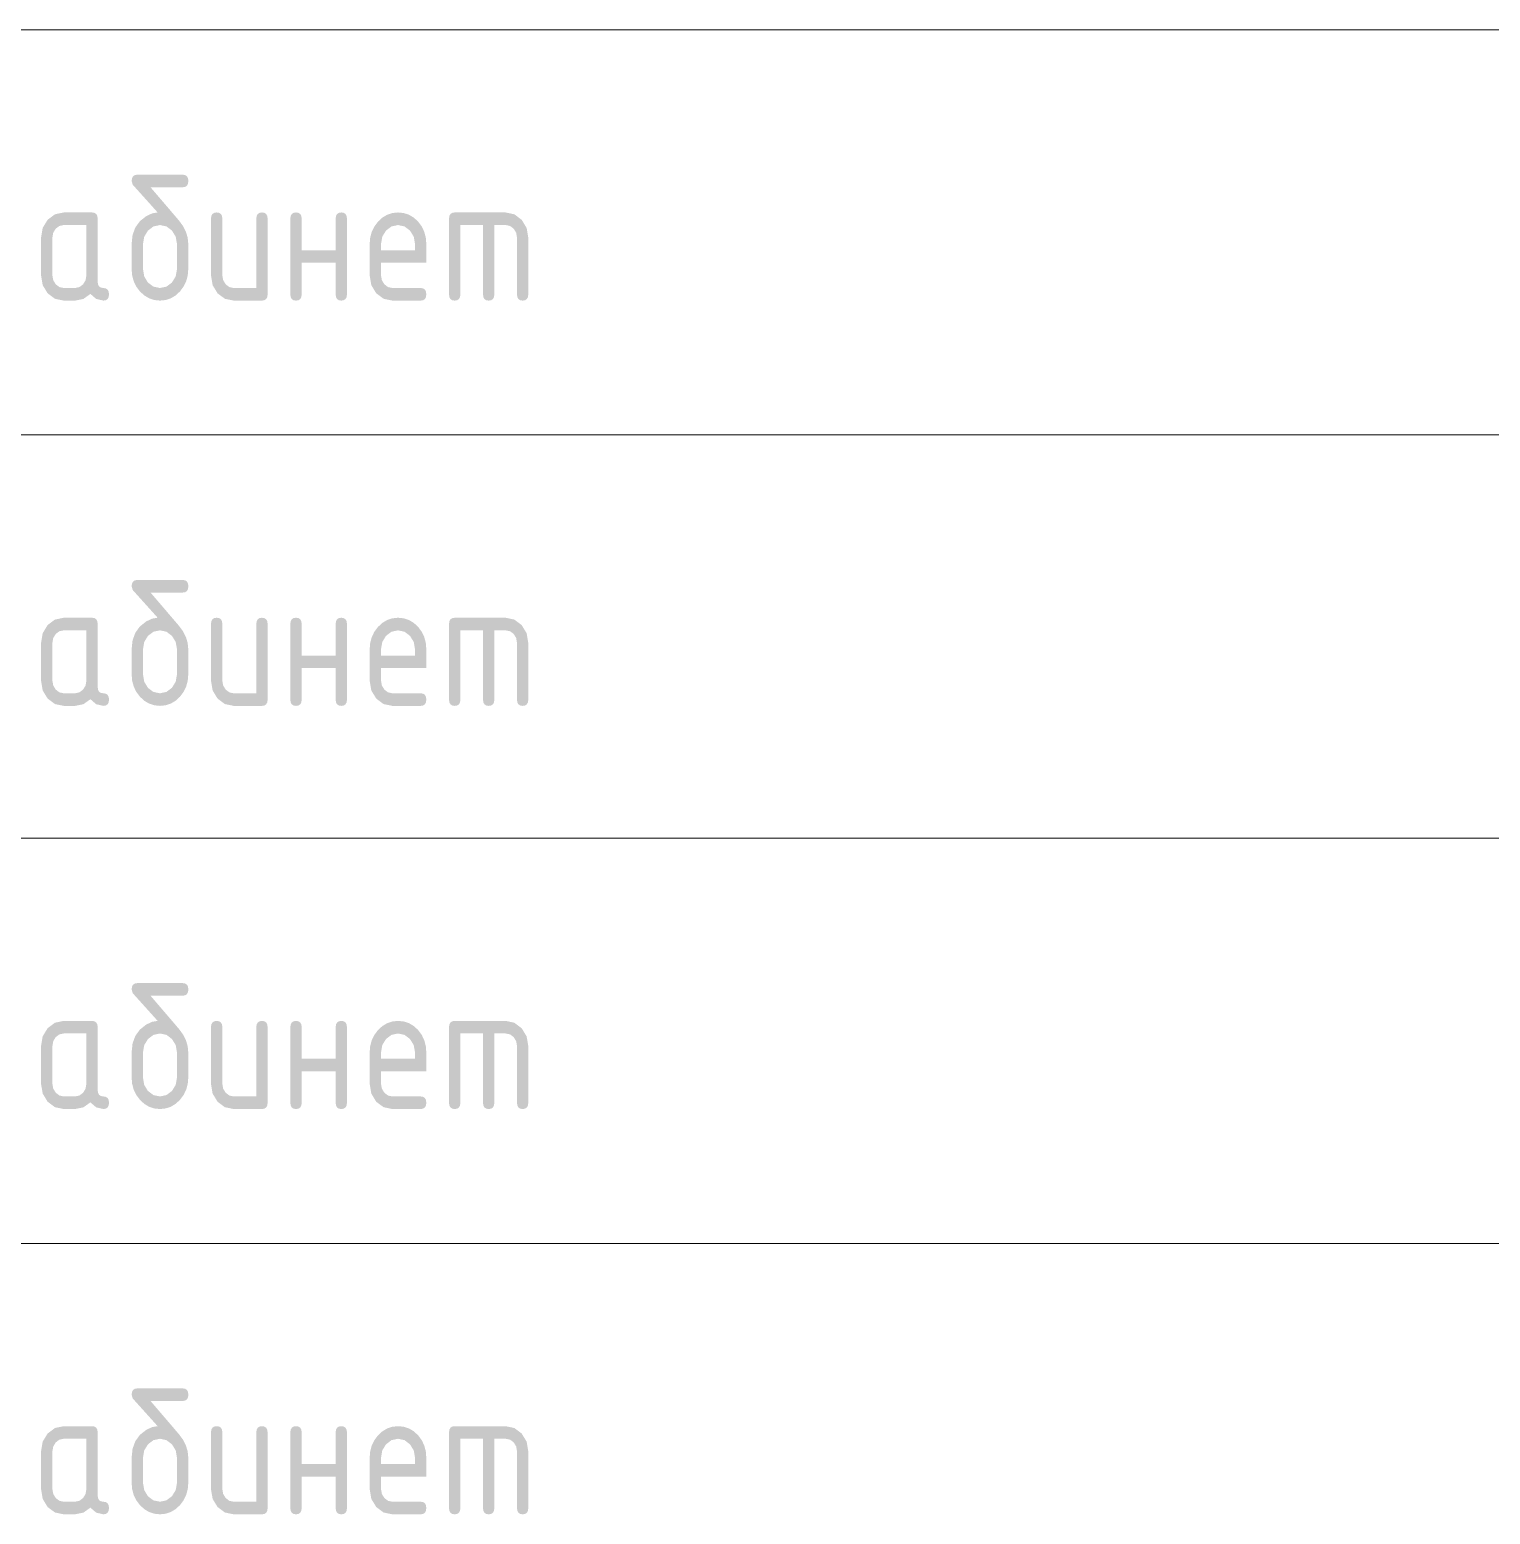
# Model space of a CAD drawing. Header units: millimetres. Extents: x -33838 to 476301, y -41806 to 120107.
# Drawn here: x 168557 to 171456, y 2412 to 5359 of the extents above; entities that cross this region are included whole.
import ezdxf

# ---------------------------------------------------------------- set-up
doc = ezdxf.new("R2010")
doc.units = ezdxf.units.MM
doc.layers.add('0_АР', color=8, linetype='Continuous', lineweight=20)

msp = doc.modelspace()

# ---------------------------------------------------------------- hatches: boundary and pattern name
at = {"layer": '0_АР'}
h = msp.add_hatch(color=7, dxfattribs=at)
h.paths.add_polyline_path([(168872.05086, 4933.52187), (168872.05086, 4883.52667), (168871.01906, 4871.03047), (168867.93056, 4859.50057), (168862.79566, 4848.93187), (168855.62466, 4839.31917), (168846.97316, 4831.32917), (168837.46906, 4825.62837), (168827.10706, 4822.21167), (168815.88206, 4821.07397), (168804.64846, 4822.21167), (168794.26756, 4825.62837), (168784.74436, 4831.32917), (168776.08426, 4839.31917), (168768.89006, 4848.93187), (168763.75776, 4859.50057), (168760.68216, 4871.03047), (168759.65806, 4883.52667), (168759.65806, 4933.52187), (168761.47796, 4951.08237), (168766.94106, 4966.14697), (168776.05246, 4978.72067), (168788.81736, 4988.80877), (168800.47556, 4994.16937), (168811.30696, 4995.97457), (168761.91806, 5050.87557), (168759.65806, 5058.26187), (168760.36176, 5063.80077), (168762.47616, 5067.76347), (168766.00656, 5070.14487), (168770.95796, 5070.93987), (168861.02656, 5070.93987), (168865.91426, 5070.15527), (168869.41196, 5067.80477), (168871.51426, 5063.89377), (168872.21626, 5058.42727), (168871.51426, 5052.96937), (168869.41196, 5049.07727), (168865.91426, 5046.74577), (168861.02656, 5045.96977), (168797.14076, 5045.96977), (168853.69546, 4979.87907), (168861.72596, 4968.89187), (168867.46206, 4957.50667), (168870.90366, 4945.71837)])
h.paths.add_polyline_path([(168849.61646, 4883.52667), (168849.61646, 4933.52187), (168847.13596, 4947.86727), (168839.69456, 4959.98027), (168828.78046, 4968.24157), (168815.88206, 4971.00457), (168802.94226, 4968.24157), (168792.06956, 4959.98027), (168784.65566, 4947.86727), (168782.20276, 4933.52187), (168782.20276, 4883.52667), (168784.64196, 4869.01587), (168791.95926, 4856.90297), (168802.82516, 4848.74497), (168815.88206, 4846.04407), (168828.78046, 4848.77947), (168839.69456, 4857.01317), (168847.13596, 4869.13307)])
h = msp.add_hatch(color=7, dxfattribs=at)
h.paths.add_polyline_path([(168714.77616, 4833.58657), (168714.07336, 4828.09677), (168711.96496, 4824.18837), (168708.45096, 4821.85087), (168703.53136, 4821.07397), (168689.26176, 4824.38127), (168677.84466, 4834.30317), (168663.98856, 4824.38127), (168647.36246, 4821.07397), (168624.87296, 4821.07397), (168607.46826, 4824.67757), (168592.95756, 4835.51577), (168583.15966, 4851.63887), (168579.89376, 4871.06917), (168579.89376, 4946.03447), (168583.15966, 4965.38907), (168592.95756, 4981.47757), (168607.46826, 4992.34347), (168624.87296, 4995.97457), (168681.04176, 4995.97457), (168685.96136, 4995.18997), (168689.47536, 4992.83957), (168691.58376, 4988.92847), (168692.28656, 4983.46197), (168692.28656, 4858.55657), (168692.98936, 4853.06687), (168695.09776, 4849.15837), (168698.61176, 4846.82087), (168703.53136, 4846.04407), (168708.45096, 4845.26027), (168711.96496, 4842.91587), (168714.07336, 4839.02117)])
h.paths.add_polyline_path([(168669.85206, 4971.00457), (168624.87296, 4971.00457), (168616.18436, 4969.15797), (168608.94276, 4963.67337), (168604.05766, 4955.61877), (168602.43846, 4946.03447), (168602.43846, 4871.06917), (168604.09206, 4861.52627), (168609.05306, 4853.43027), (168616.30156, 4847.87677), (168624.87296, 4846.04407), (168647.36246, 4846.04407), (168656.00966, 4847.86307), (168663.29266, 4853.32007), (168668.20536, 4861.40917), (168669.85206, 4871.06917)])
h = msp.add_hatch(color=7, dxfattribs=at)
h.dxf.hatch_style = 2
h.paths.add_polyline_path([(169029.50186, 4983.46197), (169029.50186, 4833.58657), (169028.79906, 4828.09677), (169026.69066, 4824.18837), (169023.17666, 4821.85087), (169018.25706, 4821.07397), (168962.08816, 4821.07397), (168944.68356, 4824.67757), (168930.17286, 4835.51577), (168920.37496, 4851.63887), (168917.10906, 4871.06917), (168917.10906, 4983.46197), (168917.81266, 4988.92847), (168919.92706, 4992.83957), (168923.45746, 4995.18997), (168928.40896, 4995.97457), (168933.32856, 4995.18997), (168936.84256, 4992.83957), (168938.95096, 4988.92847), (168939.65376, 4983.46197), (168939.65376, 4871.06917), (168941.30736, 4861.52627), (168946.26826, 4853.43027), (168953.51676, 4847.87677), (168962.08816, 4846.04407), (169007.06736, 4846.04407), (169007.06736, 4983.46197), (169007.76156, 4988.92847), (169009.85096, 4992.83957), (169013.34606, 4995.18997), (169018.25706, 4995.97457), (169023.17666, 4995.18997), (169026.69066, 4992.83957), (169028.79906, 4988.92847)])
h = msp.add_hatch(color=7, dxfattribs=at)
h.dxf.hatch_style = 2
h.paths.add_polyline_path([(169097.10466, 4896.03927), (169097.10466, 4833.58657), (169096.40186, 4828.09677), (169094.29346, 4824.18837), (169090.77946, 4821.85087), (169085.85986, 4821.07397), (169080.90836, 4821.85087), (169077.37806, 4824.18837), (169075.26366, 4828.09677), (169074.55996, 4833.58657), (169074.55996, 4983.46197), (169075.26366, 4988.92847), (169077.37806, 4992.83957), (169080.90836, 4995.18997), (169085.85986, 4995.97457), (169090.77946, 4995.18997), (169094.29346, 4992.83957), (169096.40186, 4988.92847), (169097.10466, 4983.46197), (169097.10466, 4921.00927), (169164.51826, 4921.00927), (169164.51826, 4983.46197), (169165.21246, 4988.92847), (169167.30196, 4992.83957), (169170.79696, 4995.18997), (169175.70796, 4995.97457), (169180.62756, 4995.18997), (169184.14156, 4992.83957), (169186.24996, 4988.92847), (169186.95276, 4983.46197), (169186.95276, 4833.58657), (169186.24996, 4828.09677), (169184.14156, 4824.18837), (169180.62756, 4821.85087), (169175.70796, 4821.07397), (169170.79696, 4821.85087), (169167.30196, 4824.18837), (169165.21246, 4828.09677), (169164.51826, 4833.58657), (169164.51826, 4896.03927)])
h = msp.add_hatch(color=7, dxfattribs=at)
h.paths.add_polyline_path([(169288.23486, 4971.00457), (169275.29506, 4968.24157), (169264.42236, 4959.98027), (169257.00846, 4947.86727), (169254.55556, 4933.52187), (169254.55556, 4921.00927), (169321.96926, 4921.00927), (169321.96926, 4933.52187), (169319.48876, 4947.86727), (169312.04736, 4959.98027), (169301.13326, 4968.24157)])
h.paths.add_polyline_path([(169254.55556, 4896.03927), (169254.55556, 4871.06917), (169256.20926, 4861.52627), (169261.17016, 4853.43027), (169268.41866, 4847.87677), (169276.99006, 4846.04407), (169333.15886, 4846.04407), (169338.07846, 4845.26027), (169341.59246, 4842.91587), (169343.70086, 4839.02117), (169344.40366, 4833.58657), (169343.70086, 4828.09677), (169341.59246, 4824.18837), (169338.07846, 4821.85087), (169333.15886, 4821.07397), (169276.99006, 4821.07397), (169259.58546, 4824.67757), (169245.07466, 4835.51577), (169235.27686, 4851.63887), (169232.01086, 4871.06917), (169232.01086, 4933.52187), (169233.03496, 4945.98627), (169236.11056, 4957.49977), (169241.24286, 4968.06237), (169248.43706, 4977.67427), (169257.09716, 4985.67287), (169266.62036, 4991.39257), (169277.00126, 4994.82827), (169288.23486, 4995.97457), (169299.59416, 4994.83937), (169310.02856, 4991.44087), (169319.54296, 4985.78917), (169328.14286, 4977.89467), (169335.24146, 4968.33367), (169340.32466, 4957.75467), (169343.38216, 4946.15247), (169344.40366, 4933.52187), (169344.40366, 4896.03927)])
h = msp.add_hatch(color=7, dxfattribs=at)
h.dxf.hatch_style = 2
h.paths.add_polyline_path([(169400.76176, 4995.97457), (169501.85456, 4995.97457), (169519.16276, 4992.30897), (169533.65976, 4981.36737), (169543.48516, 4965.25117), (169546.77866, 4946.03447), (169546.77866, 4833.58657), (169546.07676, 4828.09677), (169543.97436, 4824.18837), (169540.47676, 4821.85087), (169535.58896, 4821.07397), (169530.66936, 4821.85087), (169527.15536, 4824.18837), (169525.04696, 4828.09677), (169524.34416, 4833.58657), (169524.34416, 4946.03447), (169522.70436, 4955.75657), (169517.83986, 4963.78357), (169510.61206, 4969.19237), (169501.85456, 4971.00457), (169479.42016, 4971.00457), (169479.42016, 4833.58657), (169478.71736, 4828.09677), (169476.60896, 4824.18837), (169473.09496, 4821.85087), (169468.17536, 4821.07397), (169463.25576, 4821.85087), (169459.74176, 4824.18837), (169457.63336, 4828.09677), (169456.93056, 4833.58657), (169456.93056, 4971.00457), (169412.00656, 4971.00457), (169412.00656, 4833.58657), (169411.30376, 4828.09677), (169409.19536, 4824.18837), (169405.68136, 4821.85087), (169400.76176, 4821.07397), (169395.81026, 4821.85087), (169392.27986, 4824.18837), (169390.16546, 4828.09677), (169389.46186, 4833.58657), (169389.46186, 4983.46197), (169390.16546, 4988.92847), (169392.27986, 4992.83957), (169395.81026, 4995.18997)])
h = msp.add_hatch(color=7, dxfattribs=at)
h.paths.add_polyline_path([(168872.05086, 4129.18677), (168872.05086, 4079.19157), (168871.01906, 4066.69537), (168867.93056, 4055.16547), (168862.79566, 4044.59677), (168855.62466, 4034.98417), (168846.97316, 4026.99407), (168837.46906, 4021.29327), (168827.10706, 4017.87667), (168815.88206, 4016.73887), (168804.64846, 4017.87667), (168794.26756, 4021.29327), (168784.74436, 4026.99407), (168776.08426, 4034.98417), (168768.89006, 4044.59677), (168763.75776, 4055.16547), (168760.68216, 4066.69537), (168759.65806, 4079.19157), (168759.65806, 4129.18677), (168761.47796, 4146.74737), (168766.94106, 4161.81187), (168776.05246, 4174.38557), (168788.81736, 4184.47367), (168800.47556, 4189.83427), (168811.30696, 4191.63947), (168761.91806, 4246.54057), (168759.65806, 4253.92687), (168760.36176, 4259.46567), (168762.47616, 4263.42837), (168766.00656, 4265.80987), (168770.95796, 4266.60477), (168861.02656, 4266.60477), (168865.91426, 4265.82017), (168869.41196, 4263.46977), (168871.51426, 4259.55867), (168872.21626, 4254.09217), (168871.51426, 4248.63427), (168869.41196, 4244.74217), (168865.91426, 4242.41077), (168861.02656, 4241.63477), (168797.14076, 4241.63477), (168853.69546, 4175.54407), (168861.72596, 4164.55677), (168867.46206, 4153.17157), (168870.90366, 4141.38327)])
h.paths.add_polyline_path([(168849.61646, 4079.19157), (168849.61646, 4129.18677), (168847.13596, 4143.53217), (168839.69456, 4155.64517), (168828.78046, 4163.90647), (168815.88206, 4166.66947), (168802.94226, 4163.90647), (168792.06956, 4155.64517), (168784.65566, 4143.53217), (168782.20276, 4129.18677), (168782.20276, 4079.19157), (168784.64196, 4064.68087), (168791.95926, 4052.56787), (168802.82516, 4044.40987), (168815.88206, 4041.70897), (168828.78046, 4044.44437), (168839.69456, 4052.67817), (168847.13596, 4064.79797)])
h = msp.add_hatch(color=7, dxfattribs=at)
h.paths.add_polyline_path([(168714.77616, 4029.25147), (168714.07336, 4023.76177), (168711.96496, 4019.85327), (168708.45096, 4017.51577), (168703.53136, 4016.73887), (168689.26176, 4020.04617), (168677.84466, 4029.96807), (168663.98856, 4020.04617), (168647.36246, 4016.73887), (168624.87296, 4016.73887), (168607.46826, 4020.34247), (168592.95756, 4031.18077), (168583.15966, 4047.30377), (168579.89376, 4066.73417), (168579.89376, 4141.69937), (168583.15966, 4161.05397), (168592.95756, 4177.14257), (168607.46826, 4188.00837), (168624.87296, 4191.63947), (168681.04176, 4191.63947), (168685.96136, 4190.85487), (168689.47536, 4188.50447), (168691.58376, 4184.59347), (168692.28656, 4179.12697), (168692.28656, 4054.22157), (168692.98936, 4048.73177), (168695.09776, 4044.82337), (168698.61176, 4042.48587), (168703.53136, 4041.70897), (168708.45096, 4040.92517), (168711.96496, 4038.58077), (168714.07336, 4034.68617)])
h.paths.add_polyline_path([(168669.85206, 4166.66947), (168624.87296, 4166.66947), (168616.18436, 4164.82287), (168608.94276, 4159.33827), (168604.05766, 4151.28367), (168602.43846, 4141.69937), (168602.43846, 4066.73417), (168604.09206, 4057.19117), (168609.05306, 4049.09527), (168616.30156, 4043.54177), (168624.87296, 4041.70897), (168647.36246, 4041.70897), (168656.00966, 4043.52797), (168663.29266, 4048.98497), (168668.20536, 4057.07407), (168669.85206, 4066.73417)])
h = msp.add_hatch(color=7, dxfattribs=at)
h.dxf.hatch_style = 2
h.paths.add_polyline_path([(169029.50186, 4179.12697), (169029.50186, 4029.25147), (169028.79906, 4023.76177), (169026.69066, 4019.85327), (169023.17666, 4017.51577), (169018.25706, 4016.73887), (168962.08816, 4016.73887), (168944.68356, 4020.34247), (168930.17286, 4031.18077), (168920.37496, 4047.30377), (168917.10906, 4066.73417), (168917.10906, 4179.12697), (168917.81266, 4184.59347), (168919.92706, 4188.50447), (168923.45746, 4190.85487), (168928.40896, 4191.63947), (168933.32856, 4190.85487), (168936.84256, 4188.50447), (168938.95096, 4184.59347), (168939.65376, 4179.12697), (168939.65376, 4066.73417), (168941.30736, 4057.19117), (168946.26826, 4049.09527), (168953.51676, 4043.54177), (168962.08816, 4041.70897), (169007.06736, 4041.70897), (169007.06736, 4179.12697), (169007.76156, 4184.59347), (169009.85096, 4188.50447), (169013.34606, 4190.85487), (169018.25706, 4191.63947), (169023.17666, 4190.85487), (169026.69066, 4188.50447), (169028.79906, 4184.59347)])
h = msp.add_hatch(color=7, dxfattribs=at)
h.dxf.hatch_style = 2
h.paths.add_polyline_path([(169097.10466, 4091.70417), (169097.10466, 4029.25147), (169096.40186, 4023.76177), (169094.29346, 4019.85327), (169090.77946, 4017.51577), (169085.85986, 4016.73887), (169080.90836, 4017.51577), (169077.37806, 4019.85327), (169075.26366, 4023.76177), (169074.55996, 4029.25147), (169074.55996, 4179.12697), (169075.26366, 4184.59347), (169077.37806, 4188.50447), (169080.90836, 4190.85487), (169085.85986, 4191.63947), (169090.77946, 4190.85487), (169094.29346, 4188.50447), (169096.40186, 4184.59347), (169097.10466, 4179.12697), (169097.10466, 4116.67427), (169164.51826, 4116.67427), (169164.51826, 4179.12697), (169165.21246, 4184.59347), (169167.30196, 4188.50447), (169170.79696, 4190.85487), (169175.70796, 4191.63947), (169180.62756, 4190.85487), (169184.14156, 4188.50447), (169186.24996, 4184.59347), (169186.95276, 4179.12697), (169186.95276, 4029.25147), (169186.24996, 4023.76177), (169184.14156, 4019.85327), (169180.62756, 4017.51577), (169175.70796, 4016.73887), (169170.79696, 4017.51577), (169167.30196, 4019.85327), (169165.21246, 4023.76177), (169164.51826, 4029.25147), (169164.51826, 4091.70417)])
h = msp.add_hatch(color=7, dxfattribs=at)
h.paths.add_polyline_path([(169288.23486, 4166.66947), (169275.29506, 4163.90647), (169264.42236, 4155.64517), (169257.00846, 4143.53217), (169254.55556, 4129.18677), (169254.55556, 4116.67427), (169321.96926, 4116.67427), (169321.96926, 4129.18677), (169319.48876, 4143.53217), (169312.04736, 4155.64517), (169301.13326, 4163.90647)])
h.paths.add_polyline_path([(169254.55556, 4091.70417), (169254.55556, 4066.73417), (169256.20926, 4057.19117), (169261.17016, 4049.09527), (169268.41866, 4043.54177), (169276.99006, 4041.70897), (169333.15886, 4041.70897), (169338.07846, 4040.92517), (169341.59246, 4038.58077), (169343.70086, 4034.68617), (169344.40366, 4029.25147), (169343.70086, 4023.76177), (169341.59246, 4019.85327), (169338.07846, 4017.51577), (169333.15886, 4016.73887), (169276.99006, 4016.73887), (169259.58546, 4020.34247), (169245.07466, 4031.18077), (169235.27686, 4047.30377), (169232.01086, 4066.73417), (169232.01086, 4129.18677), (169233.03496, 4141.65117), (169236.11056, 4153.16467), (169241.24286, 4163.72737), (169248.43706, 4173.33917), (169257.09716, 4181.33777), (169266.62036, 4187.05757), (169277.00126, 4190.49317), (169288.23486, 4191.63947), (169299.59416, 4190.50437), (169310.02856, 4187.10577), (169319.54296, 4181.45407), (169328.14286, 4173.55967), (169335.24146, 4163.99867), (169340.32466, 4153.41967), (169343.38216, 4141.81737), (169344.40366, 4129.18677), (169344.40366, 4091.70417)])
h = msp.add_hatch(color=7, dxfattribs=at)
h.dxf.hatch_style = 2
h.paths.add_polyline_path([(169400.76176, 4191.63947), (169501.85456, 4191.63947), (169519.16276, 4187.97397), (169533.65976, 4177.03227), (169543.48516, 4160.91617), (169546.77866, 4141.69937), (169546.77866, 4029.25147), (169546.07676, 4023.76177), (169543.97436, 4019.85327), (169540.47676, 4017.51577), (169535.58896, 4016.73887), (169530.66936, 4017.51577), (169527.15536, 4019.85327), (169525.04696, 4023.76177), (169524.34416, 4029.25147), (169524.34416, 4141.69937), (169522.70436, 4151.42147), (169517.83986, 4159.44857), (169510.61206, 4164.85737), (169501.85456, 4166.66947), (169479.42016, 4166.66947), (169479.42016, 4029.25147), (169478.71736, 4023.76177), (169476.60896, 4019.85327), (169473.09496, 4017.51577), (169468.17536, 4016.73887), (169463.25576, 4017.51577), (169459.74176, 4019.85327), (169457.63336, 4023.76177), (169456.93056, 4029.25147), (169456.93056, 4166.66947), (169412.00656, 4166.66947), (169412.00656, 4029.25147), (169411.30376, 4023.76177), (169409.19536, 4019.85327), (169405.68136, 4017.51577), (169400.76176, 4016.73887), (169395.81026, 4017.51577), (169392.27986, 4019.85327), (169390.16546, 4023.76177), (169389.46186, 4029.25147), (169389.46186, 4179.12697), (169390.16546, 4184.59347), (169392.27986, 4188.50447), (169395.81026, 4190.85487)])
h = msp.add_hatch(color=7, dxfattribs=at)
h.paths.add_polyline_path([(168872.05086, 3329.08507), (168872.05086, 3279.08987), (168871.01906, 3266.59367), (168867.93056, 3255.06377), (168862.79566, 3244.49507), (168855.62466, 3234.88237), (168846.97316, 3226.89237), (168837.46906, 3221.19157), (168827.10706, 3217.77487), (168815.88206, 3216.63717), (168804.64846, 3217.77487), (168794.26756, 3221.19157), (168784.74436, 3226.89237), (168776.08426, 3234.88237), (168768.89006, 3244.49507), (168763.75776, 3255.06377), (168760.68216, 3266.59367), (168759.65806, 3279.08987), (168759.65806, 3329.08507), (168761.47796, 3346.64557), (168766.94106, 3361.71017), (168776.05246, 3374.28387), (168788.81736, 3384.37197), (168800.47556, 3389.73257), (168811.30696, 3391.53777), (168761.91806, 3446.43887), (168759.65806, 3453.82507), (168760.36176, 3459.36397), (168762.47616, 3463.32667), (168766.00656, 3465.70807), (168770.95796, 3466.50307), (168861.02656, 3466.50307), (168865.91426, 3465.71847), (168869.41196, 3463.36807), (168871.51426, 3459.45697), (168872.21626, 3453.99047), (168871.51426, 3448.53257), (168869.41196, 3444.64047), (168865.91426, 3442.30897), (168861.02656, 3441.53297), (168797.14076, 3441.53297), (168853.69546, 3375.44227), (168861.72596, 3364.45507), (168867.46206, 3353.06987), (168870.90366, 3341.28157)])
h.paths.add_polyline_path([(168849.61646, 3279.08987), (168849.61646, 3329.08507), (168847.13596, 3343.43047), (168839.69456, 3355.54347), (168828.78046, 3363.80477), (168815.88206, 3366.56777), (168802.94226, 3363.80477), (168792.06956, 3355.54347), (168784.65566, 3343.43047), (168782.20276, 3329.08507), (168782.20276, 3279.08987), (168784.64196, 3264.57917), (168791.95926, 3252.46617), (168802.82516, 3244.30817), (168815.88206, 3241.60727), (168828.78046, 3244.34267), (168839.69456, 3252.57637), (168847.13596, 3264.69627)])
h = msp.add_hatch(color=7, dxfattribs=at)
h.paths.add_polyline_path([(168714.77616, 3229.14977), (168714.07336, 3223.65997), (168711.96496, 3219.75157), (168708.45096, 3217.41407), (168703.53136, 3216.63717), (168689.26176, 3219.94447), (168677.84466, 3229.86637), (168663.98856, 3219.94447), (168647.36246, 3216.63717), (168624.87296, 3216.63717), (168607.46826, 3220.24077), (168592.95756, 3231.07897), (168583.15966, 3247.20207), (168579.89376, 3266.63237), (168579.89376, 3341.59767), (168583.15966, 3360.95227), (168592.95756, 3377.04087), (168607.46826, 3387.90667), (168624.87296, 3391.53777), (168681.04176, 3391.53777), (168685.96136, 3390.75317), (168689.47536, 3388.40277), (168691.58376, 3384.49167), (168692.28656, 3379.02517), (168692.28656, 3254.11977), (168692.98936, 3248.63007), (168695.09776, 3244.72157), (168698.61176, 3242.38407), (168703.53136, 3241.60727), (168708.45096, 3240.82347), (168711.96496, 3238.47907), (168714.07336, 3234.58437)])
h.paths.add_polyline_path([(168669.85206, 3366.56777), (168624.87296, 3366.56777), (168616.18436, 3364.72117), (168608.94276, 3359.23657), (168604.05766, 3351.18197), (168602.43846, 3341.59767), (168602.43846, 3266.63237), (168604.09206, 3257.08947), (168609.05306, 3248.99347), (168616.30156, 3243.43997), (168624.87296, 3241.60727), (168647.36246, 3241.60727), (168656.00966, 3243.42627), (168663.29266, 3248.88327), (168668.20536, 3256.97237), (168669.85206, 3266.63237)])
h = msp.add_hatch(color=7, dxfattribs=at)
h.dxf.hatch_style = 2
h.paths.add_polyline_path([(169029.50186, 3379.02517), (169029.50186, 3229.14977), (169028.79906, 3223.65997), (169026.69066, 3219.75157), (169023.17666, 3217.41407), (169018.25706, 3216.63717), (168962.08816, 3216.63717), (168944.68356, 3220.24077), (168930.17286, 3231.07897), (168920.37496, 3247.20207), (168917.10906, 3266.63237), (168917.10906, 3379.02517), (168917.81266, 3384.49167), (168919.92706, 3388.40277), (168923.45746, 3390.75317), (168928.40896, 3391.53777), (168933.32856, 3390.75317), (168936.84256, 3388.40277), (168938.95096, 3384.49167), (168939.65376, 3379.02517), (168939.65376, 3266.63237), (168941.30736, 3257.08947), (168946.26826, 3248.99347), (168953.51676, 3243.43997), (168962.08816, 3241.60727), (169007.06736, 3241.60727), (169007.06736, 3379.02517), (169007.76156, 3384.49167), (169009.85096, 3388.40277), (169013.34606, 3390.75317), (169018.25706, 3391.53777), (169023.17666, 3390.75317), (169026.69066, 3388.40277), (169028.79906, 3384.49167)])
h = msp.add_hatch(color=7, dxfattribs=at)
h.dxf.hatch_style = 2
h.paths.add_polyline_path([(169097.10466, 3291.60247), (169097.10466, 3229.14977), (169096.40186, 3223.65997), (169094.29346, 3219.75157), (169090.77946, 3217.41407), (169085.85986, 3216.63717), (169080.90836, 3217.41407), (169077.37806, 3219.75157), (169075.26366, 3223.65997), (169074.55996, 3229.14977), (169074.55996, 3379.02517), (169075.26366, 3384.49167), (169077.37806, 3388.40277), (169080.90836, 3390.75317), (169085.85986, 3391.53777), (169090.77946, 3390.75317), (169094.29346, 3388.40277), (169096.40186, 3384.49167), (169097.10466, 3379.02517), (169097.10466, 3316.57247), (169164.51826, 3316.57247), (169164.51826, 3379.02517), (169165.21246, 3384.49167), (169167.30196, 3388.40277), (169170.79696, 3390.75317), (169175.70796, 3391.53777), (169180.62756, 3390.75317), (169184.14156, 3388.40277), (169186.24996, 3384.49167), (169186.95276, 3379.02517), (169186.95276, 3229.14977), (169186.24996, 3223.65997), (169184.14156, 3219.75157), (169180.62756, 3217.41407), (169175.70796, 3216.63717), (169170.79696, 3217.41407), (169167.30196, 3219.75157), (169165.21246, 3223.65997), (169164.51826, 3229.14977), (169164.51826, 3291.60247)])
h = msp.add_hatch(color=7, dxfattribs=at)
h.paths.add_polyline_path([(169288.23486, 3366.56777), (169275.29506, 3363.80477), (169264.42236, 3355.54347), (169257.00846, 3343.43047), (169254.55556, 3329.08507), (169254.55556, 3316.57247), (169321.96926, 3316.57247), (169321.96926, 3329.08507), (169319.48876, 3343.43047), (169312.04736, 3355.54347), (169301.13326, 3363.80477)])
h.paths.add_polyline_path([(169254.55556, 3291.60247), (169254.55556, 3266.63237), (169256.20926, 3257.08947), (169261.17016, 3248.99347), (169268.41866, 3243.43997), (169276.99006, 3241.60727), (169333.15886, 3241.60727), (169338.07846, 3240.82347), (169341.59246, 3238.47907), (169343.70086, 3234.58437), (169344.40366, 3229.14977), (169343.70086, 3223.65997), (169341.59246, 3219.75157), (169338.07846, 3217.41407), (169333.15886, 3216.63717), (169276.99006, 3216.63717), (169259.58546, 3220.24077), (169245.07466, 3231.07897), (169235.27686, 3247.20207), (169232.01086, 3266.63237), (169232.01086, 3329.08507), (169233.03496, 3341.54947), (169236.11056, 3353.06297), (169241.24286, 3363.62557), (169248.43706, 3373.23747), (169257.09716, 3381.23607), (169266.62036, 3386.95577), (169277.00126, 3390.39147), (169288.23486, 3391.53777), (169299.59416, 3390.40267), (169310.02856, 3387.00407), (169319.54296, 3381.35237), (169328.14286, 3373.45797), (169335.24146, 3363.89697), (169340.32466, 3353.31787), (169343.38216, 3341.71567), (169344.40366, 3329.08507), (169344.40366, 3291.60247)])
h = msp.add_hatch(color=7, dxfattribs=at)
h.dxf.hatch_style = 2
h.paths.add_polyline_path([(169400.76176, 3391.53777), (169501.85456, 3391.53777), (169519.16276, 3387.87217), (169533.65976, 3376.93057), (169543.48516, 3360.81447), (169546.77866, 3341.59767), (169546.77866, 3229.14977), (169546.07676, 3223.65997), (169543.97436, 3219.75157), (169540.47676, 3217.41407), (169535.58896, 3216.63717), (169530.66936, 3217.41407), (169527.15536, 3219.75157), (169525.04696, 3223.65997), (169524.34416, 3229.14977), (169524.34416, 3341.59767), (169522.70436, 3351.31977), (169517.83986, 3359.34677), (169510.61206, 3364.75557), (169501.85456, 3366.56777), (169479.42016, 3366.56777), (169479.42016, 3229.14977), (169478.71736, 3223.65997), (169476.60896, 3219.75157), (169473.09496, 3217.41407), (169468.17536, 3216.63717), (169463.25576, 3217.41407), (169459.74176, 3219.75157), (169457.63336, 3223.65997), (169456.93056, 3229.14977), (169456.93056, 3366.56777), (169412.00656, 3366.56777), (169412.00656, 3229.14977), (169411.30376, 3223.65997), (169409.19536, 3219.75157), (169405.68136, 3217.41407), (169400.76176, 3216.63717), (169395.81026, 3217.41407), (169392.27986, 3219.75157), (169390.16546, 3223.65997), (169389.46186, 3229.14977), (169389.46186, 3379.02517), (169390.16546, 3384.49167), (169392.27986, 3388.40277), (169395.81026, 3390.75317)])
h = msp.add_hatch(color=7, dxfattribs=at)
h.paths.add_polyline_path([(168872.05086, 2524.75007), (168872.05086, 2474.75477), (168871.01906, 2462.25857), (168867.93056, 2450.72867), (168862.79566, 2440.15997), (168855.62466, 2430.54737), (168846.97316, 2422.55727), (168837.46906, 2416.85657), (168827.10706, 2413.43987), (168815.88206, 2412.30207), (168804.64846, 2413.43987), (168794.26756, 2416.85657), (168784.74436, 2422.55727), (168776.08426, 2430.54737), (168768.89006, 2440.15997), (168763.75776, 2450.72867), (168760.68216, 2462.25857), (168759.65806, 2474.75477), (168759.65806, 2524.75007), (168761.47796, 2542.31057), (168766.94106, 2557.37507), (168776.05246, 2569.94877), (168788.81736, 2580.03687), (168800.47556, 2585.39747), (168811.30696, 2587.20267), (168761.91806, 2642.10377), (168759.65806, 2649.49007), (168760.36176, 2655.02887), (168762.47616, 2658.99157), (168766.00656, 2661.37307), (168770.95796, 2662.16797), (168861.02656, 2662.16797), (168865.91426, 2661.38337), (168869.41196, 2659.03297), (168871.51426, 2655.12187), (168872.21626, 2649.65537), (168871.51426, 2644.19747), (168869.41196, 2640.30537), (168865.91426, 2637.97397), (168861.02656, 2637.19797), (168797.14076, 2637.19797), (168853.69546, 2571.10727), (168861.72596, 2560.11997), (168867.46206, 2548.73477), (168870.90366, 2536.94657)])
h.paths.add_polyline_path([(168849.61646, 2474.75477), (168849.61646, 2524.75007), (168847.13596, 2539.09537), (168839.69456, 2551.20837), (168828.78046, 2559.46967), (168815.88206, 2562.23267), (168802.94226, 2559.46967), (168792.06956, 2551.20837), (168784.65566, 2539.09537), (168782.20276, 2524.75007), (168782.20276, 2474.75477), (168784.64196, 2460.24407), (168791.95926, 2448.13107), (168802.82516, 2439.97307), (168815.88206, 2437.27217), (168828.78046, 2440.00757), (168839.69456, 2448.24137), (168847.13596, 2460.36117)])
h = msp.add_hatch(color=7, dxfattribs=at)
h.paths.add_polyline_path([(168714.77616, 2424.81467), (168714.07336, 2419.32497), (168711.96496, 2415.41647), (168708.45096, 2413.07897), (168703.53136, 2412.30207), (168689.26176, 2415.60937), (168677.84466, 2425.53127), (168663.98856, 2415.60937), (168647.36246, 2412.30207), (168624.87296, 2412.30207), (168607.46826, 2415.90567), (168592.95756, 2426.74397), (168583.15966, 2442.86697), (168579.89376, 2462.29737), (168579.89376, 2537.26257), (168583.15966, 2556.61717), (168592.95756, 2572.70577), (168607.46826, 2583.57157), (168624.87296, 2587.20267), (168681.04176, 2587.20267), (168685.96136, 2586.41807), (168689.47536, 2584.06767), (168691.58376, 2580.15667), (168692.28656, 2574.69017), (168692.28656, 2449.78477), (168692.98936, 2444.29497), (168695.09776, 2440.38657), (168698.61176, 2438.04907), (168703.53136, 2437.27217), (168708.45096, 2436.48837), (168711.96496, 2434.14397), (168714.07336, 2430.24937)])
h.paths.add_polyline_path([(168669.85206, 2562.23267), (168624.87296, 2562.23267), (168616.18436, 2560.38607), (168608.94276, 2554.90147), (168604.05766, 2546.84687), (168602.43846, 2537.26257), (168602.43846, 2462.29737), (168604.09206, 2452.75437), (168609.05306, 2444.65847), (168616.30156, 2439.10497), (168624.87296, 2437.27217), (168647.36246, 2437.27217), (168656.00966, 2439.09117), (168663.29266, 2444.54817), (168668.20536, 2452.63727), (168669.85206, 2462.29737)])
h = msp.add_hatch(color=7, dxfattribs=at)
h.dxf.hatch_style = 2
h.paths.add_polyline_path([(169029.50186, 2574.69017), (169029.50186, 2424.81467), (169028.79906, 2419.32497), (169026.69066, 2415.41647), (169023.17666, 2413.07897), (169018.25706, 2412.30207), (168962.08816, 2412.30207), (168944.68356, 2415.90567), (168930.17286, 2426.74397), (168920.37496, 2442.86697), (168917.10906, 2462.29737), (168917.10906, 2574.69017), (168917.81266, 2580.15667), (168919.92706, 2584.06767), (168923.45746, 2586.41807), (168928.40896, 2587.20267), (168933.32856, 2586.41807), (168936.84256, 2584.06767), (168938.95096, 2580.15667), (168939.65376, 2574.69017), (168939.65376, 2462.29737), (168941.30736, 2452.75437), (168946.26826, 2444.65847), (168953.51676, 2439.10497), (168962.08816, 2437.27217), (169007.06736, 2437.27217), (169007.06736, 2574.69017), (169007.76156, 2580.15667), (169009.85096, 2584.06767), (169013.34606, 2586.41807), (169018.25706, 2587.20267), (169023.17666, 2586.41807), (169026.69066, 2584.06767), (169028.79906, 2580.15667)])
h = msp.add_hatch(color=7, dxfattribs=at)
h.dxf.hatch_style = 2
h.paths.add_polyline_path([(169097.10466, 2487.26737), (169097.10466, 2424.81467), (169096.40186, 2419.32497), (169094.29346, 2415.41647), (169090.77946, 2413.07897), (169085.85986, 2412.30207), (169080.90836, 2413.07897), (169077.37806, 2415.41647), (169075.26366, 2419.32497), (169074.55996, 2424.81467), (169074.55996, 2574.69017), (169075.26366, 2580.15667), (169077.37806, 2584.06767), (169080.90836, 2586.41807), (169085.85986, 2587.20267), (169090.77946, 2586.41807), (169094.29346, 2584.06767), (169096.40186, 2580.15667), (169097.10466, 2574.69017), (169097.10466, 2512.23747), (169164.51826, 2512.23747), (169164.51826, 2574.69017), (169165.21246, 2580.15667), (169167.30196, 2584.06767), (169170.79696, 2586.41807), (169175.70796, 2587.20267), (169180.62756, 2586.41807), (169184.14156, 2584.06767), (169186.24996, 2580.15667), (169186.95276, 2574.69017), (169186.95276, 2424.81467), (169186.24996, 2419.32497), (169184.14156, 2415.41647), (169180.62756, 2413.07897), (169175.70796, 2412.30207), (169170.79696, 2413.07897), (169167.30196, 2415.41647), (169165.21246, 2419.32497), (169164.51826, 2424.81467), (169164.51826, 2487.26737)])
h = msp.add_hatch(color=7, dxfattribs=at)
h.paths.add_polyline_path([(169288.23486, 2562.23267), (169275.29506, 2559.46967), (169264.42236, 2551.20837), (169257.00846, 2539.09537), (169254.55556, 2524.75007), (169254.55556, 2512.23747), (169321.96926, 2512.23747), (169321.96926, 2524.75007), (169319.48876, 2539.09537), (169312.04736, 2551.20837), (169301.13326, 2559.46967)])
h.paths.add_polyline_path([(169254.55556, 2487.26737), (169254.55556, 2462.29737), (169256.20926, 2452.75437), (169261.17016, 2444.65847), (169268.41866, 2439.10497), (169276.99006, 2437.27217), (169333.15886, 2437.27217), (169338.07846, 2436.48837), (169341.59246, 2434.14397), (169343.70086, 2430.24937), (169344.40366, 2424.81467), (169343.70086, 2419.32497), (169341.59246, 2415.41647), (169338.07846, 2413.07897), (169333.15886, 2412.30207), (169276.99006, 2412.30207), (169259.58546, 2415.90567), (169245.07466, 2426.74397), (169235.27686, 2442.86697), (169232.01086, 2462.29737), (169232.01086, 2524.75007), (169233.03496, 2537.21437), (169236.11056, 2548.72787), (169241.24286, 2559.29057), (169248.43706, 2568.90237), (169257.09716, 2576.90097), (169266.62036, 2582.62077), (169277.00126, 2586.05637), (169288.23486, 2587.20267), (169299.59416, 2586.06757), (169310.02856, 2582.66897), (169319.54296, 2577.01727), (169328.14286, 2569.12287), (169335.24146, 2559.56187), (169340.32466, 2548.98287), (169343.38216, 2537.38057), (169344.40366, 2524.75007), (169344.40366, 2487.26737)])
h = msp.add_hatch(color=7, dxfattribs=at)
h.dxf.hatch_style = 2
h.paths.add_polyline_path([(169400.76176, 2587.20267), (169501.85456, 2587.20267), (169519.16276, 2583.53717), (169533.65976, 2572.59547), (169543.48516, 2556.47937), (169546.77866, 2537.26257), (169546.77866, 2424.81467), (169546.07676, 2419.32497), (169543.97436, 2415.41647), (169540.47676, 2413.07897), (169535.58896, 2412.30207), (169530.66936, 2413.07897), (169527.15536, 2415.41647), (169525.04696, 2419.32497), (169524.34416, 2424.81467), (169524.34416, 2537.26257), (169522.70436, 2546.98467), (169517.83986, 2555.01177), (169510.61206, 2560.42057), (169501.85456, 2562.23267), (169479.42016, 2562.23267), (169479.42016, 2424.81467), (169478.71736, 2419.32497), (169476.60896, 2415.41647), (169473.09496, 2413.07897), (169468.17536, 2412.30207), (169463.25576, 2413.07897), (169459.74176, 2415.41647), (169457.63336, 2419.32497), (169456.93056, 2424.81467), (169456.93056, 2562.23267), (169412.00656, 2562.23267), (169412.00656, 2424.81467), (169411.30376, 2419.32497), (169409.19536, 2415.41647), (169405.68136, 2413.07897), (169400.76176, 2412.30207), (169395.81026, 2413.07897), (169392.27986, 2415.41647), (169390.16546, 2419.32497), (169389.46186, 2424.81467), (169389.46186, 2574.69017), (169390.16546, 2580.15667), (169392.27986, 2584.06767), (169395.81026, 2586.41807)])

# ---------------------------------------------------------------- linework, layer by layer
at = {"layer": '0_АР', "color": 7, "lineweight": 0}
for points in [[(177124.58286, 5358.70847), (175126.44516, 5358.70847), (167125.42796, 5358.70847), (165622.59136, 5358.70847)], [(177124.58286, 4554.37337), (175126.44516, 4554.37337), (167125.42796, 4554.37337), (165622.59136, 4554.37337)], [(177124.58286, 3754.27167), (175126.44516, 3754.27167), (167125.42796, 3754.27167), (165622.59136, 3754.27167)], [(177124.58286, 2949.93657), (175126.44516, 2949.93657), (167125.42796, 2949.93657), (165622.59136, 2949.93657)]]:
    msp.add_lwpolyline(points, dxfattribs=at)

doc.saveas('drawing.dxf')
